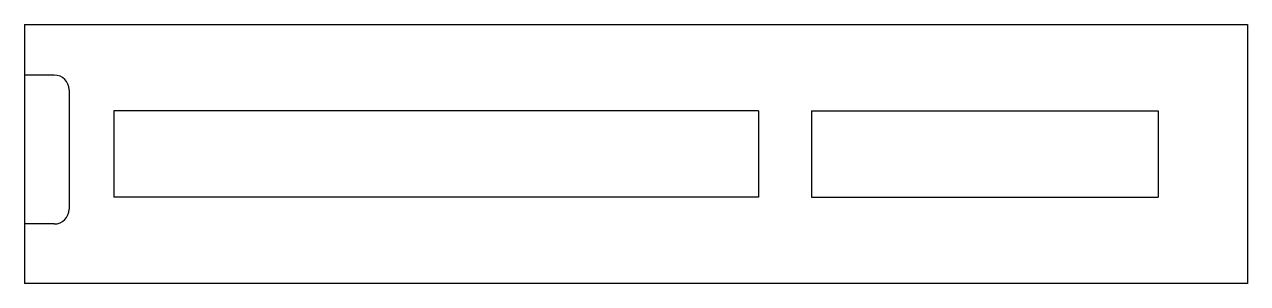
# Model space of a CAD drawing. Header units: millimetres. Extents: x 0 to 41.1, y 0 to 8.7.
import ezdxf

# ---------------------------------------------------------------- set-up
doc = ezdxf.new("R2010")
doc.units = ezdxf.units.MM
doc.layers.add('Canal pini', color=30, linetype='Continuous', lineweight=30)
doc.layers.add('Carcasa plastic', color=36, linetype='Continuous', lineweight=30)

msp = doc.modelspace()

# ---------------------------------------------------------------- linework, layer by layer
at = {"layer": 'Canal pini'}
for p, q in [((24.65, 5.8), (3, 5.8)), ((3, 5.8), (3, 2.9)), ((24.65, 5.8), (24.65, 2.9)), ((26.43, 5.8), (26.43, 2.9)), ((26.43, 5.8), (38.08, 5.8)), ((38.08, 5.8), (38.08, 2.9)), ((24.65, 2.9), (3, 2.9)), ((26.43, 2.9), (38.08, 2.9))]:
    msp.add_line(p, q, dxfattribs=at)
at = {"layer": 'Carcasa plastic'}
for p, q in [((0, 8.7), (38.08, 8.7)), ((0, 8.7), (0, 0)), ((38.08, 8.7), (41.08, 8.7)), ((41.08, 8.7), (41.08, 0)), ((1, 7), (0, 7)), ((1.5, 6.5), (1.5, 2.5)), ((1, 2), (0, 2)), ((41.08, 0), (0, 0))]:
    msp.add_line(p, q, dxfattribs=at)
for centre, start, end in [((1, 6.5), 0, 90), ((1, 2.5), 270, 0)]:
    msp.add_arc(centre, 0.5, start, end, dxfattribs=at)

doc.saveas('drawing.dxf')
